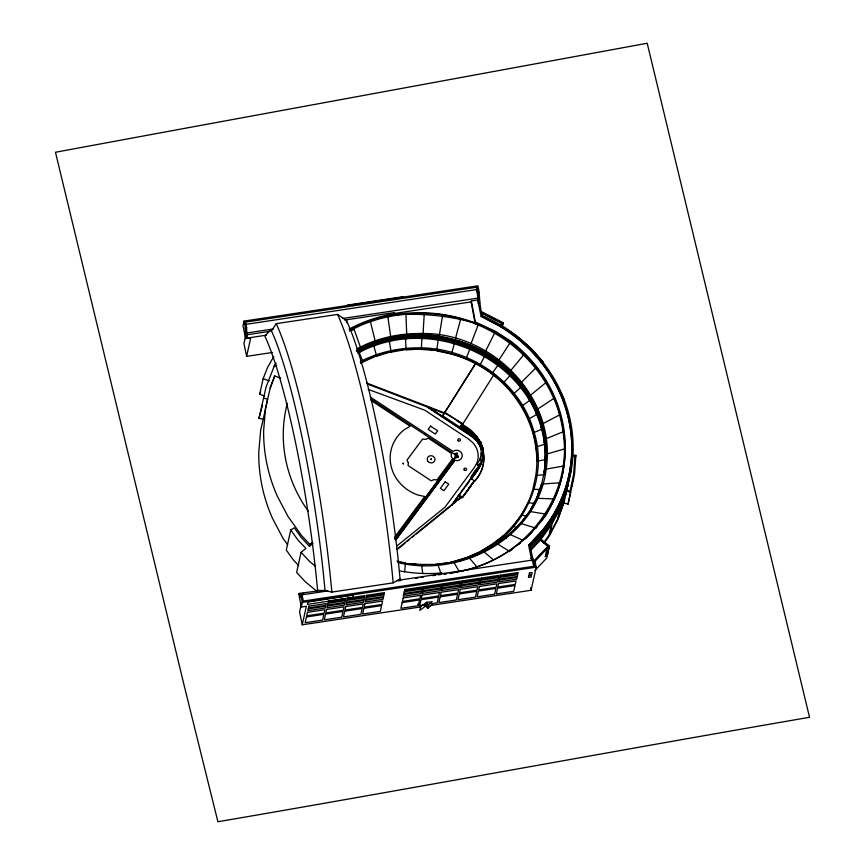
<?xml version="1.0" encoding="UTF-8"?>
<svg xmlns="http://www.w3.org/2000/svg" width="865" height="865" viewBox="0 0 865 865"><rect width="100%" height="100%" fill="white"/><g stroke="black" fill="none" stroke-linecap="round" stroke-linejoin="round"><path stroke-width="1.3" d="M360.262 361.711C378.978 351.785 400.311 347.46 421.428 347.838L421.839 339.048M356.921 348.887C377.021 337.804 400.214 333.111 423.061 333.49L424.272 313.454C490.769 314.157 554.389 364.673 563.007 431.873C573.744 496.824 523.747 559.439 460.558 571.289M360.705 362.835C439.539 319.336 549.372 381.865 535.77 475.62L532.937 489.006C527.78 507.441 517.129 523.931 502.749 536.527L513.086 525.823L521.584 514.653L527.996 502.814M465.219 559.168C517.14 543.361 550.486 484.919 534.213 432.478C520.881 382.903 471.955 348.682 421.428 347.838M357.818 353.234C441.55 307.291 557.903 373.464 544.063 472.906L544.28 471.944C558.109 372.512 441.766 306.329 358.034 352.271M358.207 351.471C441.939 305.529 558.293 371.712 544.453 471.155L544.669 470.192C560.131 369.193 440.415 301.853 356.445 350.552M537.079 498.272L540.939 487.644L544.95 468.917L545.902 454.352M397.954 562.531C461.445 578.296 537.954 537.133 546.183 469.111C557.114 398.181 492.909 333.025 423.061 333.49M570.911 468.214L570.727 470.755L571.776 461.694M572.219 455.347L572.489 451.53M573.625 474.236L574.966 456.06L572.652 456.017M572.641 455.228L575.885 455.336L574.576 473.966L568.046 504.165L563.861 503.008L557.666 520.07L549.156 536.181L544.745 542.312M427.537 407.069L471.111 435.874L476.193 440.274L471.144 435.906L427.537 407.069L427.678 406.431L442.123 416.162M404.647 571.906L405.371 564.11M436.803 349.244L438.371 339.296M439.409 334.982L442.631 315.13M568.619 478.204L569.148 475.718M565.515 495.58L571.105 469.63L570.468 469.49M569.927 491.644L566.597 490.66L569.927 491.644L573.711 473.836M456.331 455.228L456.45 455.769L456.082 455.271M482.443 457.942L482.205 454.114C483.849 463.997 476.334 471.976 470.938 479.286M478.075 469.522L478.853 466.181L481.881 460.645L479.989 459.38L481.34 453.26L483.232 454.493C483.178 464.743 472.485 470.625 470.463 479.632C478.096 471.079 484.962 460.212 482.8 448.232C480.475 436.825 469.717 430.759 460.58 425.223L459.888 428.618L462.537 424.034L444.675 412.259L441.983 416.8L444.394 413.535L367.484 384.028M531.186 558.12L533.435 561.699L534.7 561.504L532.656 558.249L529.986 545.35A152.24 140.952 12.5 0 0 482.378 315.595C479.026 305.886 480.27 295.614 477.913 285.818L243.995 321.099L242.978 325.727L245.649 338.626L250.72 337.858L246.622 356.358L272.367 352.477M245.649 338.626L245.336 327.554L243.995 321.099M266.42 335.177L246.99 338.107L246.601 327.359L245.519 322.104L476.896 287.202L477.977 292.457L478.496 303.864M245.584 336.063L243.952 343.459L246.622 356.358M246.763 337.036L245.984 329.338M264.56 396.051L259.695 394.267L263.144 378.697L267.48 367.625L273.783 356.466M287.591 544.755L283.093 538.441L272.378 518.113A177.12 163.993 12.5 0 1 258.765 452.417L260.657 430.186L263.198 419.309L258.981 418.336L266.052 387.044L274.583 365.257L276.832 366.079M274.583 365.257L274.281 366.598L276.173 363.246M263.198 419.309L267.663 399.154L263.457 398.181M280.768 378.189L274.713 375.961L270.204 388.277M312.989 543.49L309.465 546.323L301.236 537.489L294.305 527.791L290.748 529.931L286.283 550.064L293.203 559.763L298.695 565.656M290.748 529.931L297.668 539.641L305.907 548.464L301.085 552.335L296.63 572.468L305.15 581.604L317.012 591.455M352.79 330.344L353.363 327.77C408.572 300.414 480.172 310.989 524.363 354.142C562.326 390.731 576.523 450.643 554.433 499.256M298.749 593.531L300.793 596.785L302.058 596.591L300.014 593.336L298.749 593.531L301.279 607.057L306.351 606.3L302.253 624.8L420.66 606.938M309.465 546.323L309.886 544.442L312.525 542.323M300.014 593.336L321.791 590.363M300.793 596.785L300.966 595.985L302.231 595.801L303.323 601.056L534.7 566.153L533.608 560.898L534.884 560.704L536.214 567.159L531.088 590.287L429.97 605.532M302.058 596.591L302.231 595.801M301.496 603.273L299.582 611.901L302.253 624.8M301.279 607.057L302.307 602.44L300.966 595.985M360.089 351.925L360.294 350.963M360.478 350.163L360.683 349.211C437.939 308.448 547.058 363.992 545.729 455.141L545.512 456.104M356.337 351.028L360.964 347.935M360.597 363.311L363.019 361.494M374.686 345.795L374.902 344.843M375.075 344.043L375.291 343.091M360.867 348.411L375.572 341.816M362.922 361.97L376.762 355.742M344.789 320.039L394.029 312.611L393.813 313.562L471.133 301.907L471.349 300.944L477.696 299.993L478.118 298.079L476.356 289.602L476.896 287.202M394.029 312.611L394.083 314.892A221.31 204.908 12.5 0 1 475.545 323.175L471.349 300.944M390.083 341.502L390.288 340.54M390.472 339.75L390.677 338.788M375.464 342.291L390.958 337.512M376.653 356.218L391.229 351.698M405.999 339.102L406.204 338.139M406.388 337.35L406.593 336.388M390.861 337.988L406.874 335.112M391.131 352.174L406.204 349.438M422.174 338.637L422.39 337.674M422.563 336.885L422.78 335.923M406.777 335.588L423.061 334.647M406.096 349.914L421.428 349.006M438.36 340.118L438.577 339.156M438.75 338.366L438.966 337.404M422.953 335.123L439.247 336.128M421.32 349.482L436.641 350.39M536.873 460.991L536.776 461.467C537.003 411.589 499.44 366.133 451.498 354.066L451.606 353.59M437.787 564.456L421.709 564.445L405.425 563.439L400.527 562.391M454.276 343.513L454.482 342.562M454.655 341.762L454.871 340.81M544.982 438.76L544.874 439.236C538.43 391.877 501.04 351.85 455.044 340.01L455.152 339.534M457.088 420.996L462.861 424.38L463.002 423.742L444.534 412.897L444.675 412.259M469.652 348.779L469.857 347.827M470.041 347.027L470.246 346.065M533.748 539.771L541.587 531.499A150.932 139.752 12.5 0 0 498.964 325.824L481.221 316.363L499.04 325.5A150.932 139.752 12.5 0 1 541.663 531.175L528.526 545.285L530.267 543.447M427.018 601.943L420.628 606.689L419.817 610.387L426.25 605.587M465.511 432.273L466.192 428.867M425.007 605.413L427.743 608.311L428.553 604.624L432.251 601.618L426.51 602.624M484.238 355.818L484.454 354.866M484.627 354.066L484.843 353.104M459.748 494.402L451.768 505.192L458.569 495.31M471.111 435.917L471.814 432.522L470.647 433.149L475.696 437.485L476.918 436.836L475.35 437.063L479.069 442.437L480.648 442.188L482.519 449.368L482.94 455.66M461.077 497.635L461.218 496.997L462.148 497.613L474.193 481.383L474.334 480.745L470.755 478.388L451.768 505.192M441.572 574.252L441.864 572.944A144.433 133.729 12.5 0 1 399.673 570.9M461.218 496.997L462.148 497.613L474.334 480.745M500.586 325.791L502.003 323.045L481.87 312.719M476.204 440.231L479.924 445.583L481.167 449.195L479.924 445.583L476.172 440.22L476.669 437.982L471.609 433.646M502.1 327.521L503.16 322.732L481.686 311.714M470.474 479.664L470.755 478.388M497.602 364.392L497.818 363.43M497.991 362.64L498.208 361.678M479.924 445.583L480.14 444.469M474.29 474.636L474.993 471.252M478.486 552.313L464.646 558.552L478.377 552.789L491.255 544.939L502.857 536.051M509.453 374.74L509.669 373.788M509.842 372.988L510.058 372.036M469.089 557.752L469.198 557.276C493.558 548.637 515.259 532.559 529.704 511.02L529.596 511.496C512.21 537.554 484.151 555.427 453.703 562.055L435.311 564.369M519.984 386.558L520.2 385.595M520.373 384.806L520.589 383.844M479.545 552.119L491.255 544.939M528.85 399.479L529.066 398.527M529.239 397.727L529.445 396.776M535.889 413.308L536.105 412.356M536.278 411.556L536.495 410.594M541.003 427.807L541.22 426.856M541.393 426.056L541.609 425.093M544.096 442.739L544.312 441.788M544.485 440.988L544.701 440.026M545.123 457.855L545.339 456.904M536.57 498.305L541.814 483.654L536.386 499.105M541.533 484.93L536.181 500.067M533.435 561.699L533.608 560.898M534.7 561.504L534.884 560.704M530.915 550.183L540.452 540.106L551.329 524.882L549.037 535.24L543.523 542.906M546.237 544.734L546.366 544.161L549.307 546.604L546.658 549.848L549.178 547.177M534.429 560.952L548.129 546.475L540.538 539.706M540.019 538.419L549.437 546.031L546.788 557.99L534.851 570.597M561.59 502.889L560.985 505.603L568.218 484.66L562.023 501.7M563.861 503.008L566.51 491.05L570.695 492.207L568.046 504.165M570.5 472.344L571.105 469.63M574.966 456.06L572.565 456.417M574.825 460.115L575.885 455.336M571.906 486.173L572.035 485.6M572.414 483.87L572.543 483.297M572.922 481.567L573.052 480.983M573.441 479.264L573.56 478.68M258.981 418.336L262.517 404.82M455.477 338.42L460.688 318.99M451.919 352.477L454.568 342.756M475.253 323.975L471.133 301.907M566.51 491.05L560.596 507.355L558.293 517.724L564.218 501.419L562.996 500.997M471.003 343.729L478.14 324.959M259.695 394.267L260.657 391.802M274.713 375.961L270.615 386.428L265.533 408.183L263.641 430.402A177.12 163.993 12.5 0 0 277.265 496.11L287.969 516.427L301.647 535.608L309.886 544.442M466.538 357.483L470.225 348.119M485.741 350.844L494.694 332.949M480.41 364.165L485.081 355.288M529.596 511.496L536.678 497.829M529.412 512.296L535.813 500.208M529.791 512.156L533.273 505.56M553.816 500.435L546.356 514.545L541.479 520.935M562.337 500.867L553.816 516.978L543.123 531.867L542.593 534.235L553.297 519.346L561.817 503.235M481.632 461.748L478.605 467.305L470.917 477.448M481.383 462.872L478.345 468.43L470.679 478.572M500.673 325.391L502.003 323.045M501.268 326.083L503.16 322.732M501.257 326.462L503.03 323.305M501.127 327.046L502.911 323.888M366.544 382.968L444.534 412.897L475.664 363.332M444.534 412.897L476.399 362.37M494.261 374.145L462.397 424.672A38.968 36.071 12.5 0 1 479.199 440.296M499.246 359.505L510.069 342.81M271.988 330.138L276.227 323.661L337.555 314.417L346.497 320.45L350.682 330.322A206.984 30.059 81.4 0 1 398.127 559.233L400.084 578.988M493.028 372.264L498.716 364.035M424.542 434.252L424.985 434.554M462.537 424.034L460.126 427.288L442.264 415.524M394.526 537.316L424.715 496.51L417.773 494.975A41.077 38.028 12.5 0 1 404.247 429.689L410.151 426.229L371.053 400.463M394.732 538.949L455.39 456.969M394.862 539.014L455.423 457.153M464.051 488.357L458.428 495.948L461.11 497.721M465.348 486.844L469.338 481.448M462.797 497.224L470.83 486.368M454.86 460.331L395.878 539.836L454.86 460.331A5.623 5.201 12.5 0 0 462.191 454.612A5.623 5.201 12.5 0 0 453.011 451.389L370.22 397.003M523.347 520.276L527.899 514.297M535.803 528.396L537.425 526.266M511.237 369.971L523.703 354.726M468.516 488.217L474.193 481.383A38.968 36.071 12.5 0 0 479.74 441.291M504.219 382.049L510.815 374.588M529.953 547.469L541.533 535.24L540.928 537.943L530.234 549.243M534.516 560.552L548.226 546.075M534.743 561.547L549.437 546.031M548.929 548.334L546.269 551.567L548.799 548.907M548.54 550.054L545.891 553.297L548.421 550.637M548.161 551.784L545.512 555.027L548.032 552.357M547.772 553.514L545.123 556.757L547.653 554.087M521.865 381.908L535.651 368.122M525.293 538.917L531.975 532.224M514.232 393.272L521.53 386.623M475.707 437.463L477.037 436.284M530.818 394.959L545.707 382.795M396.797 549.34L461.38 496.867L462.148 497.613M397.695 549.124L404.971 543.22M407.058 541.522L409.134 539.836M412.248 537.306L414.335 535.608M416.411 533.921L450.73 506.047M453.833 503.517L455.909 501.83M457.974 500.154L461.24 497.505M427.743 608.311L431.905 604.927M396.732 546.075L444.891 507.312L474.398 467.435L477.026 462.591A21.582 19.982 12.5 0 0 472.917 442.783L468.506 439.009L424.758 410.172L368.144 389.391M491.158 545.415L501.7 537.338M509.301 551.611L512.318 549.297M518.351 544.68L520.362 543.134M522.655 405.555L529.564 400.506M537.933 408.929L553.697 398.484M350.044 329.684L353.363 327.77M349.417 331.068C372.101 318.374 398.397 313.033 424.272 313.454M357.288 351.168L360.683 349.211M529.348 418.703L536.332 414.67M323.521 590.308L331.857 592.103L393.186 582.848L400.095 579.107M543.101 423.569L559.504 414.93M479.08 442.415L480.745 441.626M534.213 432.478L541.479 429.267M546.226 438.642L563.007 431.873M537.154 446.664L544.593 444.296M547.253 453.909L564.175 449.022M464.754 558.076L450.168 562.596L469.198 557.276M459.12 560.866L462.786 559.85M538.127 461.034L545.62 459.52M546.183 469.111L562.974 466.105M480.659 442.166L478.832 441.95L480.972 447.994L482.886 447.638M347.254 305.118L403.479 296.641M244.99 324.494L476.356 289.602M245.336 327.554L246.601 327.359M477.977 292.457L479.253 292.273M245.163 328.343L246.428 328.159M477.804 293.257L479.069 293.073M246.741 332.971L273.481 328.97M342.486 318.536L478.118 298.079M246.32 334.885L270.269 331.273M394.299 313.93L387.834 314.914A144.433 133.729 12.5 0 0 349.017 329.176M245.79 337.988L247.055 337.793M478.432 302.901L479.697 302.707M454.86 453.725L457.12 453.39L457.39 454.709M455.39 456.277L457.65 455.931L457.92 457.25L455.66 457.596M437.701 564.477L447.075 563.05M449.724 562.65L452.384 562.25M531.391 558.444L532.656 558.249M301.139 593.779L303.68 593.401M317.552 590.168L325.132 591.271L327.749 590.871M301.042 594.969L327.63 590.957M396.776 580.523L532.408 560.066L533.921 567.343M398.214 580.891L400.873 580.491M415.514 578.285L418.184 577.885M420.844 577.485L423.504 577.074M432.824 575.679L435.484 575.268M438.144 574.868L440.804 574.468M443.832 573.971L446.405 573.582M450.276 572.998L452.86 572.608M455.433 572.219L458.018 571.83M302.307 602.44L536.214 567.159M427.191 604.365L419.72 605.489L420.996 599.726L438.436 597.099L437.16 602.862L430.932 603.802M424.65 606.333L427.31 605.933M537.111 475.339L544.561 474.669M543.025 483.989L559.417 482.821M421.352 564.769L423.893 564.704M421.244 565.245L423.785 565.18M534.138 489.341L540.192 489.482M537.835 498.305L553.578 498.91M480.399 443.312L482.529 449.346L482.8 448.232L480.875 447.475L481.286 453.768L483.297 453.92M411.643 564.012L416.627 564.467M411.21 564.002L416.281 564.467M480.972 447.994L482.8 448.211L482.681 456.785M529.25 502.814L534.484 503.538M530.775 511.648L545.556 514.08M439.139 336.604L455.044 340.01M436.533 350.866L451.498 354.066M567.04 485.665L567.667 485.795L566.629 490.044L566.013 489.839M566.434 488.379L567.072 488.509M396.959 561.136L405.534 562.964M522.665 515.281L526.342 516.286M521.573 523.736L535.078 527.845M479.999 459.369L481.956 460.018M475.761 322.213L495.353 331.263L510.837 341.188A144.433 133.729 12.5 0 1 546.561 513.583A144.433 133.729 12.5 0 1 461.023 571.235M263.144 378.697L269.231 380.924M481.286 453.768L483.211 454.493M514.059 526.58L516.297 527.531M510.588 534.732L522.741 540.192M481.783 313.119L501.916 323.445M503.722 536.916L506.014 538.268M477.177 464.429L478.95 465.543M498.132 544.269L508.75 550.908M460.342 426.326L471.566 433.657M460.094 427.461L471.317 434.792M370.523 398.819L454.849 454.395M458.71 494.672L462.278 497.029M435.311 484.4L435.009 484.8M500.759 325.143L516.794 335.998L531.272 348.638L543.317 362.143M540.452 540.106L548.129 546.475M315.541 566.402L309.616 561.482L301.085 552.335M484.422 552.184L493.342 559.806M471.36 434.771L476.399 439.139L479.383 443.41M417.633 604.029L420.628 606.689M426.402 602.516L428.553 604.624M481.892 460.613L480.183 458.904L477.166 464.44L478.875 466.159M469.673 558.368L476.766 566.759M476.669 437.96L479.632 442.275M454.125 562.715L459.304 571.635M555.741 383.076L564.456 400.192M358.672 351.32L362.413 360.467M353.817 328.527L360.359 346.908M480.151 444.437L481.416 448.092M438.047 565.137L440.847 573.203M373.55 345.081L376.286 354.65M370.393 321.575L375.107 340.724M477.696 299.993L481.156 316.687M528.601 544.972L531.726 560.693M530.559 587.703L531.088 590.287M389.218 340.713L390.915 350.563M387.855 316.698L390.645 336.377M421.709 565.602L422.715 573.56M325.132 591.271L323.207 571.862A210.044 30.502 81.4 0 0 274.94 338.95L270.853 329.37L264.906 336.161A203.459 29.54 81.4 0 1 317.563 590.19M572.23 446.102L572.489 449.93M346.497 320.45L346.649 322.775M405.425 338.269L406.042 348.281M405.912 313.984L406.723 333.955M308.124 511.053A144.433 133.729 12.5 0 1 287.342 403.306M483.567 454.709A38.968 36.071 12.5 0 1 474.82 481.21M462.256 425.31A38.968 36.071 12.5 0 1 475.101 435.311M458.472 571.776A144.433 133.729 12.5 0 1 449.422 573.344M446.805 573.69A144.433 133.729 12.5 0 1 444.188 573.992M337.555 314.417A215.45 31.281 81.4 0 1 393.186 582.848M276.227 323.661A215.45 31.281 81.4 0 1 331.857 592.103M408.356 462.732L408.064 465.543L431.235 480.821L433.938 479.599L436.955 479.956L452.59 458.828L451.195 456.277L451.476 453.465L428.305 438.187L425.602 439.409L422.585 439.052L406.95 460.18L408.356 462.732M307.951 601.997L307.421 604.386L352.682 597.564L353.212 595.163L307.951 601.997M306.437 616.961L305.161 622.713L322.613 620.086L323.888 614.323L306.437 616.961M307.464 612.355L306.697 615.804L324.148 613.177L324.916 609.717L307.464 612.355M308.232 608.895L307.843 610.647L325.294 608.019L325.673 606.257L308.232 608.895M308.827 606.181L308.437 607.933L325.889 605.305L326.278 603.554L308.827 606.181M325.586 614.074L324.31 619.827L341.762 617.199L343.037 611.436L325.586 614.074M326.602 609.468L325.846 612.917L343.286 610.29L344.054 606.83L326.602 609.468M327.37 606.008L326.981 607.76L344.432 605.132L344.821 603.37L327.37 606.008M327.976 603.294L327.586 605.046L345.038 602.418L345.427 600.667L327.976 603.294M328.462 601.078L328.192 602.343L345.632 599.705L345.914 598.439L328.462 601.078M344.735 611.187L343.448 616.94L360.9 614.312L362.175 608.549L344.735 611.187M345.751 606.581L344.984 610.03L362.435 607.403L363.203 603.943L345.751 606.581M346.519 603.121L346.13 604.873L363.581 602.245L363.97 600.483L346.519 603.121M347.114 600.407L346.735 602.159L364.176 599.532L364.565 597.78L347.114 600.407M347.611 598.191L347.33 599.445L364.781 596.818L365.062 595.553L347.611 598.191M363.873 608.3L362.597 614.053L380.341 611.382L381.616 605.619L363.873 608.3M364.9 603.694L364.133 607.144L381.876 604.473L382.644 601.013L364.9 603.694M365.657 600.234L365.268 601.986L383.022 599.304L383.411 597.553L365.657 600.234M366.263 597.52L365.873 599.272L383.628 596.601L384.006 594.839L366.263 597.52M366.76 595.304L366.479 596.558L384.222 593.887L384.503 592.622L366.76 595.304M403.652 594.504L403.263 596.255L421.006 593.585L421.396 591.822L403.652 594.504M404.247 591.79L403.858 593.541L421.612 590.871L422.001 589.119L404.247 591.79M404.744 589.573L404.463 590.838L422.207 588.157L422.488 586.892L404.744 589.573M402.149 602.57L400.873 608.333L418.325 605.705L419.601 599.942L402.149 602.57M403.177 597.964L402.409 601.424L419.849 598.785L420.617 595.336L403.177 597.964M422.012 595.12L421.244 598.58L438.696 595.953L439.463 592.493L422.012 595.12M422.79 591.628L422.401 593.379L440.144 590.698L440.534 588.946L422.79 591.628M423.396 588.914L423.007 590.665L440.75 587.995L441.139 586.232L423.396 588.914M423.882 586.697L423.601 587.951L441.355 585.281L441.637 584.016L423.882 586.697M440.134 596.839L438.858 602.602L456.309 599.975L457.585 594.212L440.134 596.839M441.161 592.233L440.393 595.693L457.845 593.055L458.601 589.606L441.161 592.233M441.929 588.751L441.539 590.503L459.293 587.822L459.683 586.07L441.929 588.751M442.534 586.038L442.145 587.789L459.888 585.118L460.277 583.356L442.534 586.038M443.021 583.821L442.75 585.075L460.494 582.404L460.775 581.139L443.021 583.821M459.283 593.952L458.007 599.715L475.447 597.088L476.723 591.325L459.283 593.952M460.299 589.346L459.531 592.806L476.983 590.168L477.75 586.719L460.299 589.346M461.077 585.865L460.688 587.627L478.432 584.945L478.821 583.194L461.077 585.865M461.672 583.161L461.283 584.913L479.037 582.232L479.426 580.48L461.672 583.161M462.17 580.934L461.888 582.199L479.632 579.528L479.913 578.263L462.17 580.934M478.421 591.065L477.145 596.828L494.596 594.201L495.872 588.438L478.421 591.065M479.448 586.459L478.68 589.919L496.132 587.281L496.888 583.832L479.448 586.459M480.216 582.988L479.826 584.751L497.57 582.069L497.959 580.318L480.216 582.988M480.821 580.285L480.432 582.037L498.175 579.355L498.564 577.604L480.821 580.285M481.308 578.058L481.026 579.323L498.781 576.652L499.062 575.387L481.308 578.058M497.57 588.178L496.294 593.941L513.734 591.314L515.01 585.551L497.57 588.178M498.586 583.572L497.818 587.032L515.27 584.394L516.037 580.945L498.586 583.572M499.354 580.112L498.964 581.875L516.719 579.193L517.108 577.442L499.354 580.112M499.959 577.409L499.57 579.161L517.313 576.479L517.702 574.728L499.959 577.409M500.446 575.182L500.165 576.447L517.919 573.765L518.2 572.511L500.446 575.182M528.818 575.668L528.429 577.431L531.164 577.009L531.553 575.257L528.818 575.668M529.412 572.965L529.023 574.717L531.77 574.306L532.159 572.543L529.412 572.965M542.571 533.986L541.966 536.7L551.719 523.12L552.324 520.416L542.571 533.986M552.184 523.509L549.88 533.878L557.644 519.195L559.947 508.825L552.184 523.509M553.168 519.043L552.573 521.757L560.336 507.074L560.942 504.36L553.168 519.043M403.133 463.186L403.274 463.889L403.133 463.186M430.565 426.11L428.153 429.375L435.3 434.079L437.712 430.824L430.565 426.11M445.194 481.805L440.371 488.336L443.94 490.693L448.762 484.162L445.194 481.805M173.022 130.507L55.468 152.251L184.98 688.886L217.904 821.75C415.297 787.939 612.171 751.307 809.532 717.301L647.204 43.25L173.022 130.507M457.228 453.228L454.687 453.617L455.022 455.206L457.563 454.817L457.228 453.228M431.148 458.753L431.105 459.575L431.148 458.753M457.758 455.779L455.217 456.158L455.552 457.747L458.082 457.369L457.758 455.779M428.175 461.586A3.893 3.601 12.5 0 0 434.771 460.591A3.893 3.601 12.5 0 0 430.359 455.736A3.893 3.601 12.5 0 0 428.175 461.586M464.256 470.052A1.298 1.2 12.5 0 0 466.451 469.727A1.298 1.2 12.5 0 0 464.981 468.106A1.298 1.2 12.5 0 0 464.256 470.052M458.169 440.696A1.298 1.2 12.5 0 0 460.364 440.361A1.298 1.2 12.5 0 0 458.904 438.75A1.298 1.2 12.5 0 0 458.169 440.696"/></g></svg>
